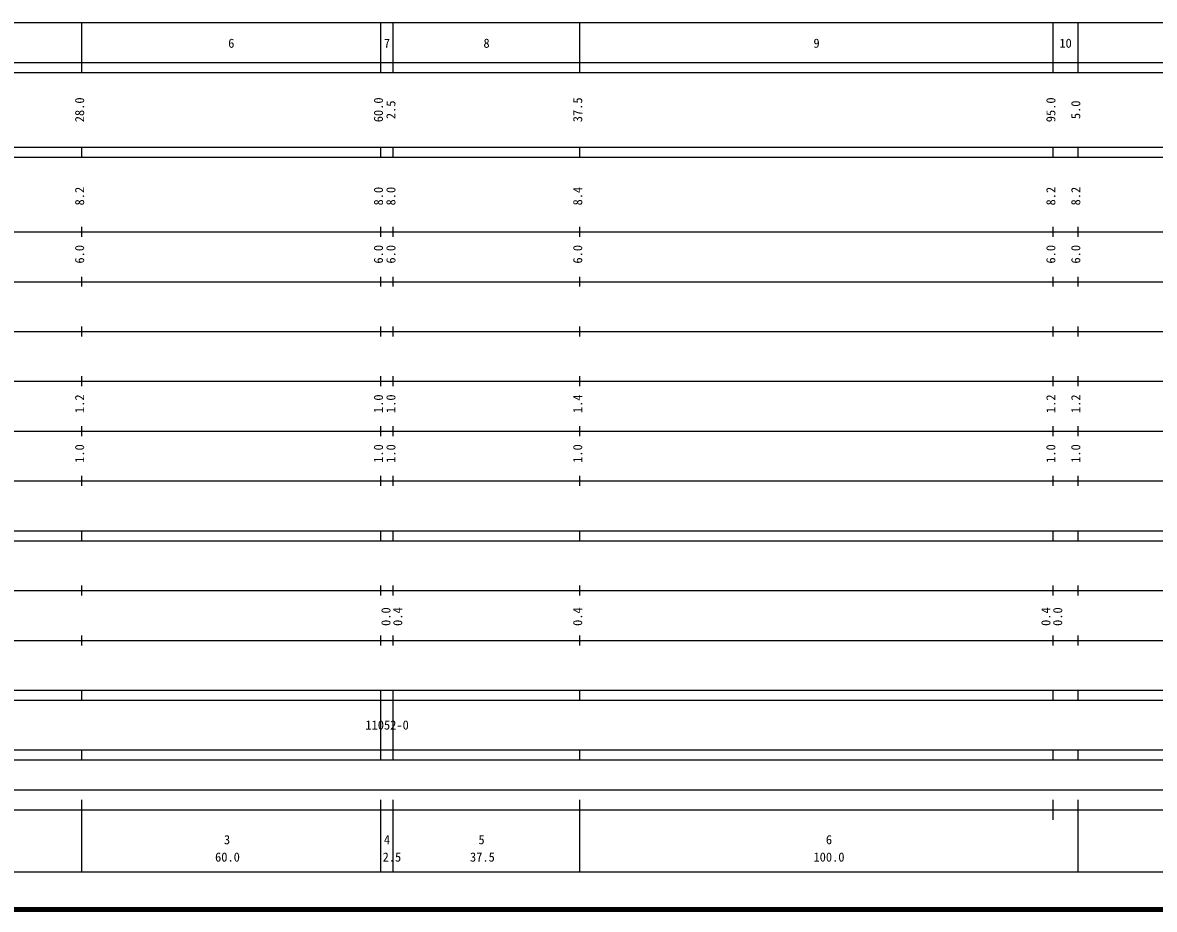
# Model space of a CAD drawing. Units: millimetres on the paper, enlarged 1000 times. Extents: x 40000 to 680000, y 20000 to 380000.
# Drawn here: x 256104 to 483325, y 20000 to 198000 of the extents above; entities that cross this region are included whole.
import ezdxf
from ezdxf.enums import TextEntityAlignment as Align

# ---------------------------------------------------------------- set-up
doc = ezdxf.new("R2010")
doc.units = ezdxf.units.MM
doc.header["$LTSCALE"] = 1000
doc.layers.add('M-TTL', color=2, linetype='Continuous', lineweight=140)
doc.layers.add('M-TTL-BAND', color=7, linetype='Continuous', lineweight=25)
doc.styles.add('ＭＳ ゴシック', font='')
doc.styles.get('ＭＳ ゴシック').set_extended_font_data('MS Gothic')

msp = doc.modelspace()

# ---------------------------------------------------------------- linework, layer by layer
at = {"layer": 'M-TTL'}
msp.add_line((40000, 20000), (680000, 20000), dxfattribs=at)
at = {"layer": 'M-TTL-BAND'}
for p, q in [((68000, 198000), (579000, 198000)), ((268000, 188000), (268000, 198000)), ((328000, 188000), (328000, 198000)), ((330500, 188000), (330500, 198000)), ((368000, 188000), (368000, 198000)), ((463000, 188000), (463000, 198000)), ((468000, 188000), (468000, 198000)), ((40000, 190000), (579000, 190000)), ((40000, 188000), (579000, 188000)), ((40000, 173000), (579000, 173000)), ((268000, 171000), (268000, 173000)), ((328000, 171000), (328000, 173000)), ((330500, 171000), (330500, 173000)), ((368000, 171000), (368000, 173000)), ((463000, 171000), (463000, 173000)), ((468000, 171000), (468000, 173000)), ((40000, 171000), (579000, 171000)), ((268000, 155000), (268000, 157000)), ((328000, 155000), (328000, 157000)), ((330500, 155000), (330500, 157000)), ((368000, 155000), (368000, 157000)), ((463000, 155000), (463000, 157000)), ((468000, 155000), (468000, 157000)), ((40000, 156000), (579000, 156000)), ((46000, 146000), (579000, 146000)), ((268000, 145000), (268000, 147000)), ((328000, 145000), (328000, 147000)), ((330500, 145000), (330500, 147000)), ((368000, 145000), (368000, 147000)), ((463000, 145000), (463000, 147000)), ((468000, 145000), (468000, 147000)), ((268000, 135000), (268000, 137000)), ((328000, 135000), (328000, 137000)), ((330500, 135000), (330500, 137000)), ((368000, 135000), (368000, 137000)), ((463000, 135000), (463000, 137000)), ((468000, 135000), (468000, 137000)), ((52000, 136000), (579000, 136000)), ((46000, 126000), (579000, 126000)), ((268000, 125000), (268000, 127000)), ((328000, 125000), (328000, 127000)), ((330500, 125000), (330500, 127000)), ((368000, 125000), (368000, 127000)), ((463000, 125000), (463000, 127000)), ((468000, 125000), (468000, 127000)), ((52000, 116000), (579000, 116000)), ((268000, 115000), (268000, 117000)), ((328000, 115000), (328000, 117000)), ((330500, 115000), (330500, 117000)), ((368000, 115000), (368000, 117000)), ((463000, 115000), (463000, 117000)), ((468000, 115000), (468000, 117000)), ((268000, 105000), (268000, 107000)), ((328000, 105000), (328000, 107000)), ((330500, 105000), (330500, 107000)), ((368000, 105000), (368000, 107000)), ((463000, 105000), (463000, 107000)), ((468000, 105000), (468000, 107000)), ((46000, 106000), (579000, 106000)), ((40000, 96000), (579000, 96000)), ((268000, 94000), (268000, 96000)), ((328000, 94000), (328000, 96000)), ((330500, 94000), (330500, 96000)), ((368000, 94000), (368000, 96000)), ((463000, 94000), (463000, 96000)), ((468000, 94000), (468000, 96000)), ((40000, 94000), (579000, 94000)), ((268000, 83000), (268000, 85000)), ((328000, 83000), (328000, 85000)), ((330500, 83000), (330500, 85000)), ((368000, 83000), (368000, 85000)), ((463000, 83000), (463000, 85000)), ((468000, 83000), (468000, 85000)), ((49000, 84000), (579000, 84000)), ((268000, 73000), (268000, 75000)), ((328000, 73000), (328000, 75000)), ((330500, 73000), (330500, 75000)), ((368000, 73000), (368000, 75000)), ((463000, 73000), (463000, 75000)), ((468000, 73000), (468000, 75000)), ((40000, 74000), (579000, 74000)), ((40000, 64000), (579000, 64000)), ((268000, 62000), (268000, 64000)), ((328000, 62000), (328000, 64000)), ((330500, 62000), (330500, 64000)), ((368000, 62000), (368000, 64000)), ((463000, 62000), (463000, 64000)), ((468000, 62000), (468000, 64000)), ((40000, 62000), (579000, 62000)), ((328000, 52000), (328000, 62000)), ((330500, 52000), (330500, 62000)), ((40000, 52000), (579000, 52000)), ((40000, 50000), (579000, 50000)), ((268000, 50000), (268000, 52000)), ((328000, 50000), (328000, 52000)), ((330500, 50000), (330500, 52000)), ((368000, 50000), (368000, 52000)), ((463000, 50000), (463000, 52000)), ((468000, 50000), (468000, 52000)), ((71000, 44000), (553000, 44000)), ((268000, 27500), (268000, 42000)), ((328000, 27500), (328000, 42000)), ((330500, 27500), (330500, 42000)), ((368000, 27500), (368000, 42000)), ((463000, 38000), (463000, 42000)), ((468000, 27500), (468000, 42000)), ((40000, 40000), (579000, 40000)), ((68000, 27500), (579000, 27500))]:
    msp.add_line(p, q, dxfattribs=at)

# ---------------------------------------------------------------- texts
at = {"layer": 'M-TTL-BAND', "style": 'ＭＳ ゴシック'}
for s, p in [('6', (298000, 192405)), ('7', (329250, 192405)), ('8', (349250, 192405)), ('9', (415500, 192405)), ('10', (465500, 192405)), ('11052-0', (329278, 55544)), ('3', (297148, 32523)), ('4', (329261, 32523)), ('5', (348235, 32523)), ('6', (418000, 32523)), ('60.0', (297229, 29033)), ('2.5', (330246, 29033)), ('37.5', (348417, 29033)), ('100.0', (418000, 29033))]:
    msp.add_text(s, height=1833, dxfattribs=at).set_placement(p, align=Align.BOTTOM_CENTER)
for s, p in [('28.0', (269000, 180500)), ('60.0', (329000, 180500)), ('2.5', (331500, 180500)), ('37.5', (369000, 180500)), ('95.0', (464000, 180500)), ('5.0', (469000, 180500)), ('8.2', (269000, 163174)), ('8.0', (329000, 163174)), ('8.0', (331500, 163174)), ('8.4', (369000, 163174)), ('8.2', (464000, 163174)), ('8.2', (469000, 163174)), ('6.0', (269000, 151500)), ('6.0', (329000, 151500)), ('6.0', (331500, 151500)), ('6.0', (369000, 151500)), ('6.0', (464000, 151500)), ('6.0', (469000, 151500)), ('1.2', (269000, 121500)), ('1.0', (329000, 121500)), ('1.0', (331500, 121500)), ('1.4', (369000, 121500)), ('1.2', (464000, 121500)), ('1.2', (469000, 121500)), ('1.0', (269000, 111500)), ('1.0', (329000, 111500)), ('1.0', (331500, 111500)), ('1.0', (369000, 111500)), ('1.0', (464000, 111500)), ('1.0', (469000, 111500)), ('0.0', (330500, 78764)), ('0.4', (332870, 78764)), ('0.4', (369000, 78764)), ('0.4', (463000, 78764)), ('0.0', (465370, 78764))]:
    msp.add_text(s, height=1833, rotation=90, dxfattribs=at).set_placement(p, align=Align.BOTTOM_CENTER)

doc.saveas('drawing.dxf')
